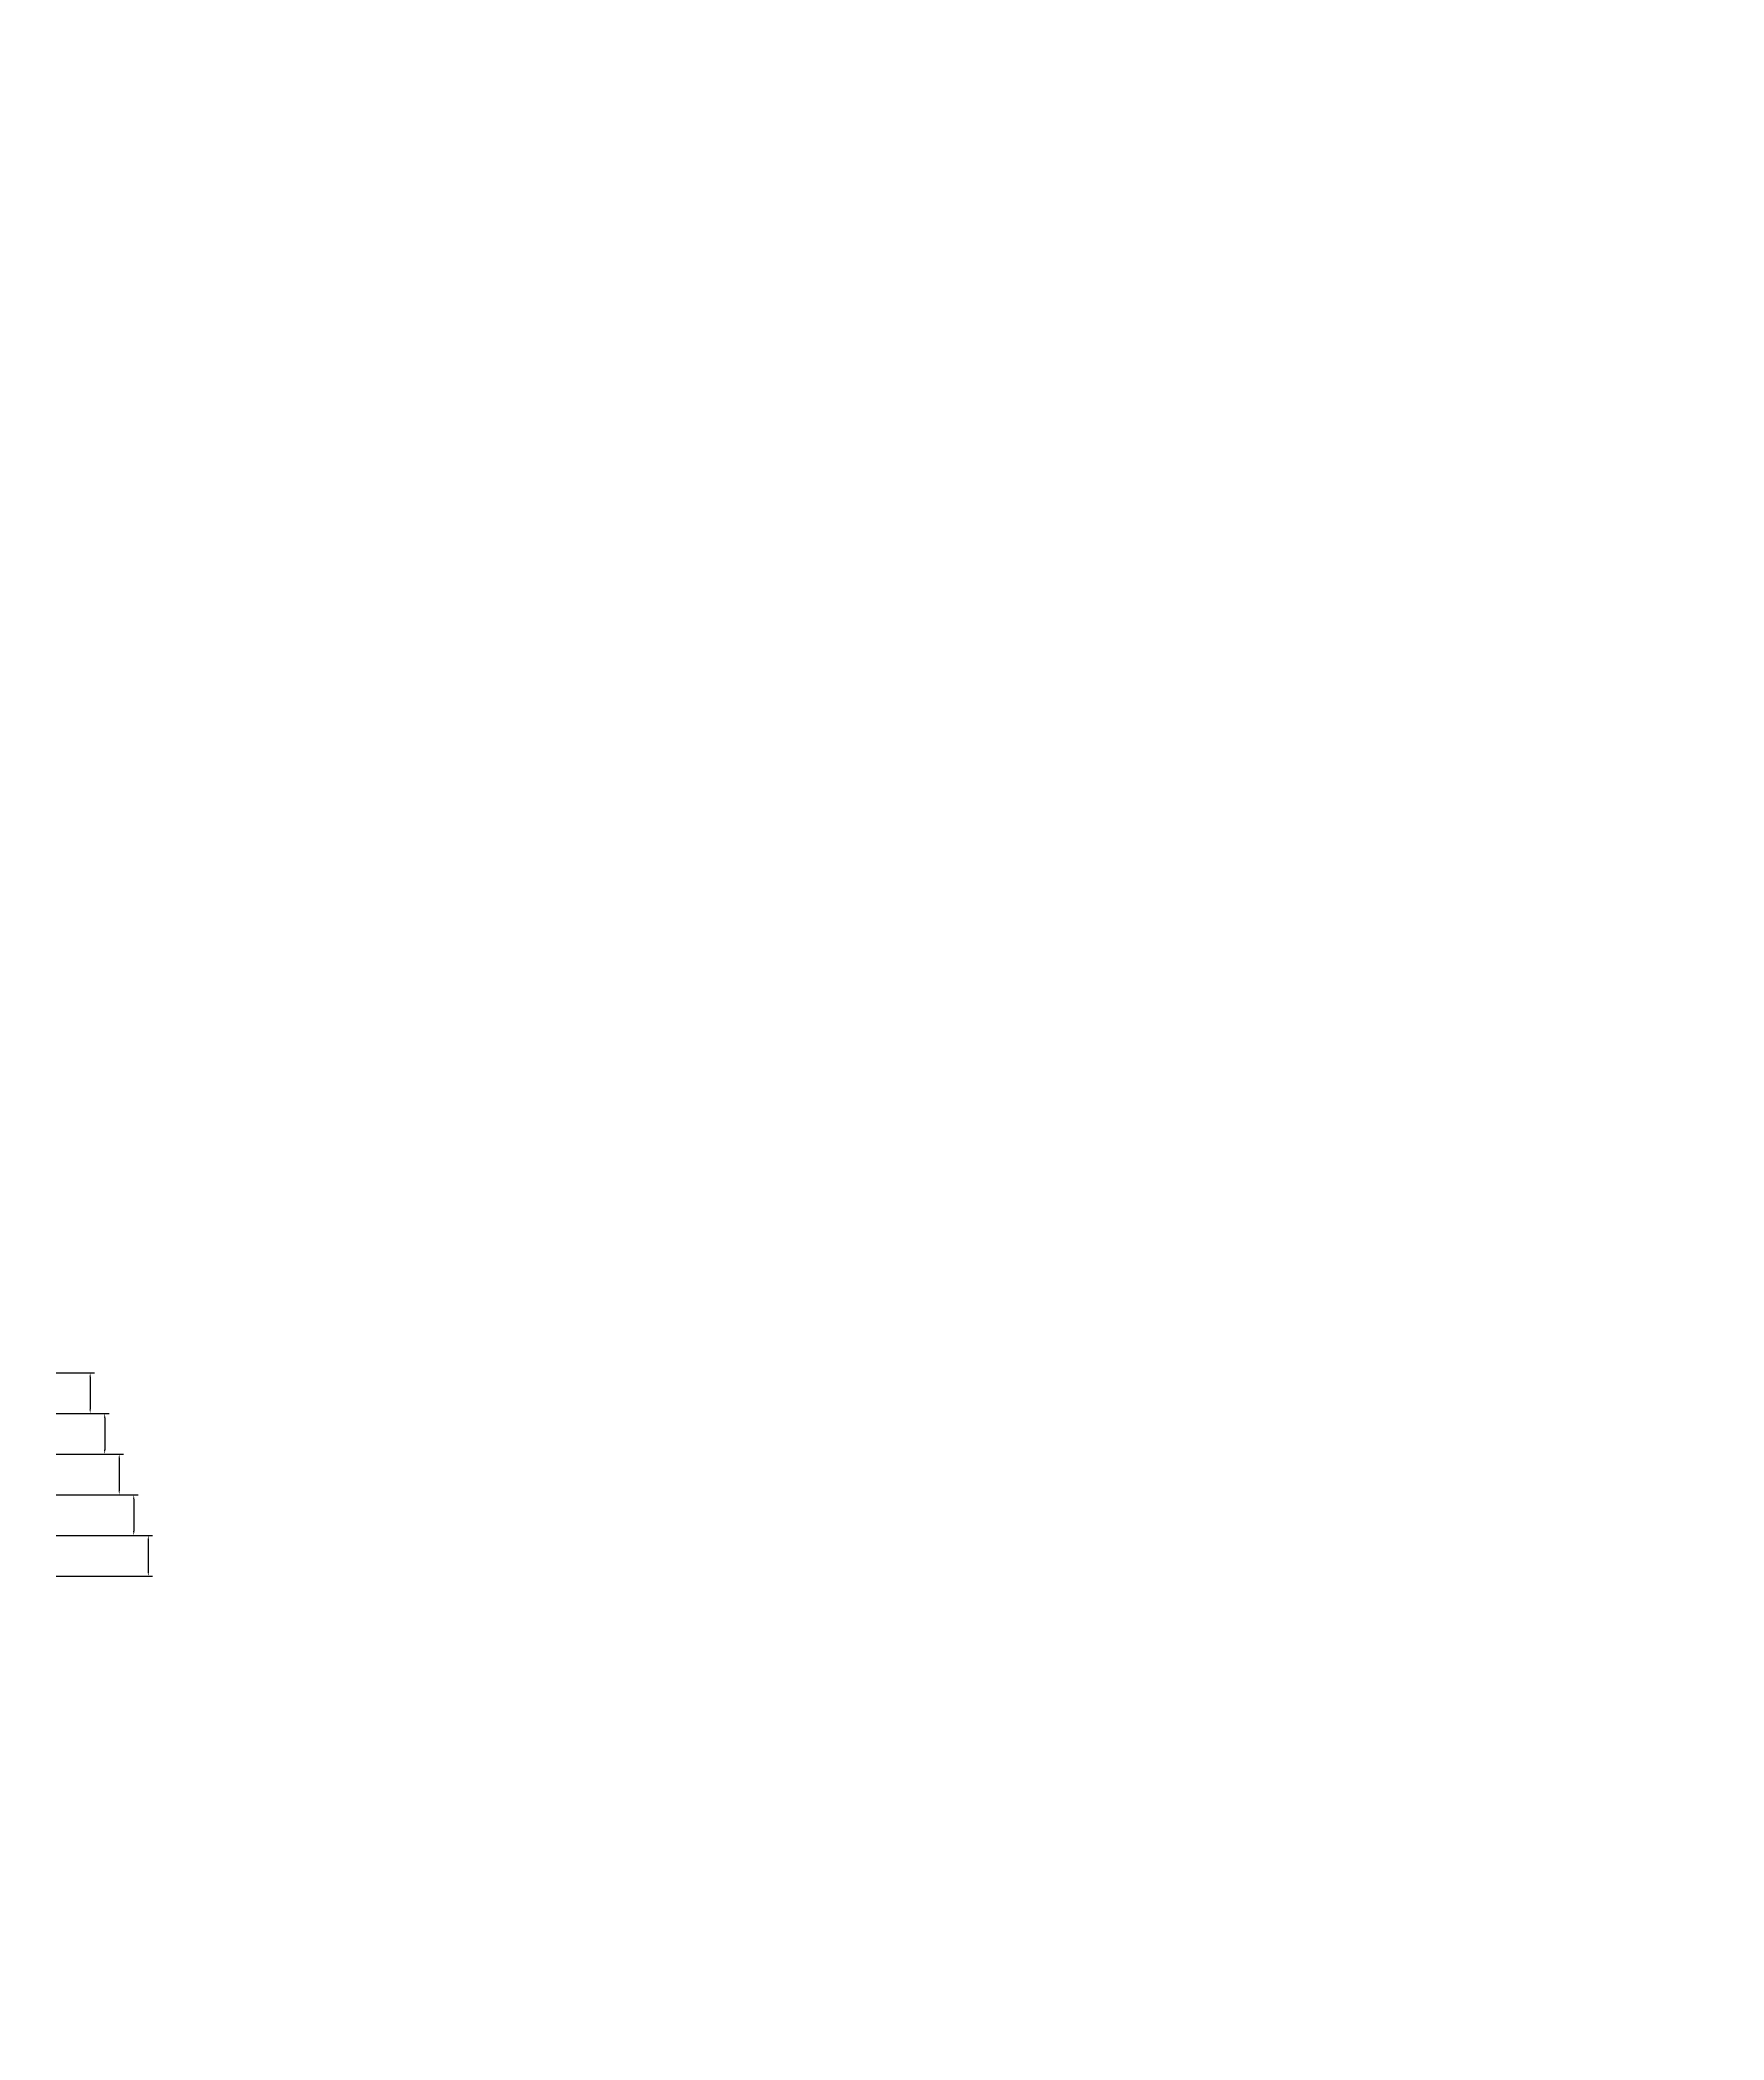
# Model space of a CAD drawing. Header units: millimetres. Extents: x -191664 to 191490, y -197311 to 10263.
# Drawn here: x 19955 to 31539, y -180731 to -166972 of the extents above; entities that cross this region are included whole.
import ezdxf

# ---------------------------------------------------------------- set-up
doc = ezdxf.new("R2010")
doc.units = ezdxf.units.MM
doc.layers.add('R15_COTAS_TRANSPORTE_P', color=1, linetype='Continuous', lineweight=0)
doc.dimstyles.new('PLANTA_20', dxfattribs={"dimtxt": 50, "dimasz": 30, "dimexe": 30, "dimexo": 16, "dimgap": 20, "dimtad": 1, "dimtih": 1, "dimtoh": 1, "dimdec": 1, "dimzin": 0, "dimdsep": 46, "dimcen": 0.09, "dimadec": 0, "dimazin": 0, "dimtfac": 1, "dimtdec": 4, "dimtofl": 0, "dimtmove": 0, "dimatfit": 3, "dimfxl": 1, "dimtolj": 1, "dimtzin": 0, "dimarcsym": 0})

# ---------------------------------------------------------------- blocks, each defined once
blk = doc.blocks.new('*D122')
at = {"layer": 'Defpoints', "color": 0, "transparency": 16777216}
for p in [(20050, -176140), (20050, -176420), (20300, -176420)]:
    blk.add_point(p, dxfattribs=at)
at = {"layer": 'R15_COTAS_TRANSPORTE_P', "color": 0, "lineweight": -2, "transparency": 16777216}
for p, q in [((20066, -176140), (20330, -176140)), ((20300, -176170), (20300, -176390)), ((20066, -176420), (20330, -176420))]:
    blk.add_line(p, q, dxfattribs=at)
at = {"layer": 'R15_COTAS_TRANSPORTE_P', "color": 0, "transparency": 16777216}
for points in [[(20295, -176170), (20305, -176170), (20300, -176140)], [(20295, -176390), (20305, -176390), (20300, -176420)]]:
    blk.add_solid(points, dxfattribs=at)
blk = doc.blocks.new('*D123')
at = {"layer": 'Defpoints', "color": 0, "transparency": 16777216}
for p in [(20050, -176420), (20050, -176700), (20400, -176700)]:
    blk.add_point(p, dxfattribs=at)
at = {"layer": 'R15_COTAS_TRANSPORTE_P', "color": 0, "lineweight": -2, "transparency": 16777216}
for p, q in [((20066, -176420), (20430, -176420)), ((20400, -176450), (20400, -176670)), ((20066, -176700), (20430, -176700))]:
    blk.add_line(p, q, dxfattribs=at)
at = {"layer": 'R15_COTAS_TRANSPORTE_P', "color": 0, "transparency": 16777216}
for points in [[(20395, -176450), (20405, -176450), (20400, -176420)], [(20395, -176670), (20405, -176670), (20400, -176700)]]:
    blk.add_solid(points, dxfattribs=at)
blk = doc.blocks.new('*D124')
at = {"layer": 'Defpoints', "color": 0, "transparency": 16777216}
for p in [(20050, -176700), (20050, -176980), (20500, -176980)]:
    blk.add_point(p, dxfattribs=at)
at = {"layer": 'R15_COTAS_TRANSPORTE_P', "color": 0, "lineweight": -2, "transparency": 16777216}
for p, q in [((20066, -176700), (20530, -176700)), ((20500, -176730), (20500, -176950)), ((20066, -176980), (20530, -176980))]:
    blk.add_line(p, q, dxfattribs=at)
at = {"layer": 'R15_COTAS_TRANSPORTE_P', "color": 0, "transparency": 16777216}
for points in [[(20495, -176730), (20505, -176730), (20500, -176700)], [(20495, -176950), (20505, -176950), (20500, -176980)]]:
    blk.add_solid(points, dxfattribs=at)
blk = doc.blocks.new('*D125')
at = {"layer": 'Defpoints', "color": 0, "transparency": 16777216}
for p in [(20050, -176980), (20050, -177260), (20600, -177260)]:
    blk.add_point(p, dxfattribs=at)
at = {"layer": 'R15_COTAS_TRANSPORTE_P', "color": 0, "lineweight": -2, "transparency": 16777216}
for p, q in [((20066, -176980), (20630, -176980)), ((20600, -177010), (20600, -177230)), ((20066, -177260), (20630, -177260))]:
    blk.add_line(p, q, dxfattribs=at)
at = {"layer": 'R15_COTAS_TRANSPORTE_P', "color": 0, "transparency": 16777216}
for points in [[(20595, -177010), (20605, -177010), (20600, -176980)], [(20595, -177230), (20605, -177230), (20600, -177260)]]:
    blk.add_solid(points, dxfattribs=at)
blk = doc.blocks.new('*D126')
at = {"layer": 'Defpoints', "color": 0, "transparency": 16777216}
for p in [(20050, -177260), (20050, -177540), (20700, -177540)]:
    blk.add_point(p, dxfattribs=at)
at = {"layer": 'R15_COTAS_TRANSPORTE_P', "color": 0, "lineweight": -2, "transparency": 16777216}
for p, q in [((20066, -177260), (20730, -177260)), ((20700, -177290), (20700, -177510)), ((20066, -177540), (20730, -177540))]:
    blk.add_line(p, q, dxfattribs=at)
at = {"layer": 'R15_COTAS_TRANSPORTE_P', "color": 0, "transparency": 16777216}
for points in [[(20695, -177290), (20705, -177290), (20700, -177260)], [(20695, -177510), (20705, -177510), (20700, -177540)]]:
    blk.add_solid(points, dxfattribs=at)
blk = doc.blocks.new('*D133')
at = {"layer": 'Defpoints', "color": 0, "transparency": 16777216}
for p in [(440, -194148), (218, -194406), (-500, -194490), (-500, -194490), (500, -194490)]:
    blk.add_point(p, dxfattribs=at)
at = {"layer": 'R15_COTAS_TRANSPORTE_P', "color": 0, "lineweight": -2, "transparency": 16777216}
blk.add_arc((-500, -194490), 723, 2.3783, 17.6217, dxfattribs=at)
at = {"layer": 'R15_COTAS_TRANSPORTE_P', "color": 0, "transparency": 16777216}
for points in [[(184, -194273), (194, -194270), (179, -194243)], [(227, -194460), (217, -194460), (223, -194490)]]:
    blk.add_solid(points, dxfattribs=at)

msp = doc.modelspace()

# ---------------------------------------------------------------- dimensions: what is measured, and where the dimension line sits
at = {"layer": 'R15_COTAS_TRANSPORTE_P'}
dim = msp.add_angular_dim_2l(base=(217.89, -194406.09), line1=((-500, -194490), (500, -194490)), line2=((-500, -194490), (439.69, -194147.98)), dimstyle='PLANTA_20', dxfattribs=at)
dim.commit()
dim.dimension.update_dxf_attribs({"geometry": '*D133', "text_midpoint": (191490.46, -33543.69)})
for p1, p2, distance, picture, middle in [((20050, -176140), (20050, -176420), 250, '*D122', (20300, -176280)), ((20050, -176420), (20050, -176700), 350, '*D123', (20400, -176560)), ((20050, -176700), (20050, -176980), 450, '*D124', (20500, -176840)), ((20050, -176980), (20050, -177260), 550, '*D125', (20600, -177120)), ((20050, -177260), (20050, -177540), 650, '*D126', (20700, -177400))]:
    dim = msp.add_aligned_dim(p1=p1, p2=p2, distance=distance, text='<> P', dimstyle='PLANTA_20', dxfattribs=at)
    dim.commit()
    dim.dimension.update_dxf_attribs({"geometry": picture, "text_midpoint": middle})

doc.saveas('drawing.dxf')
